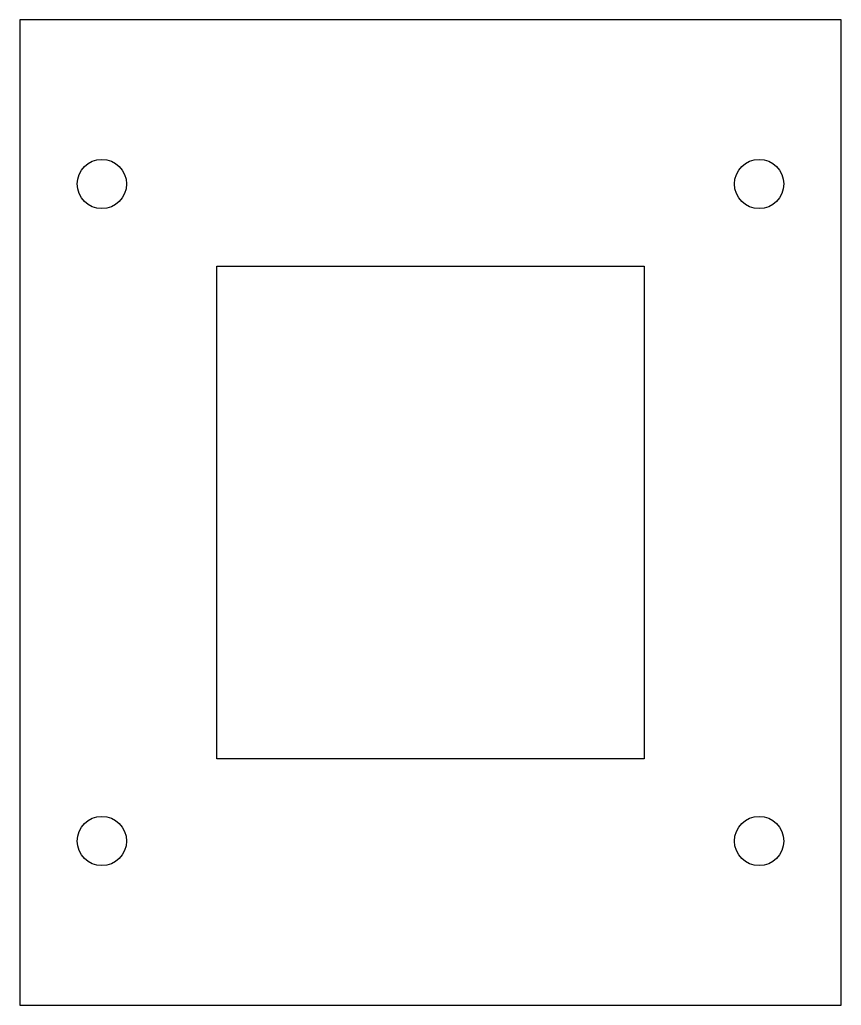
# Model space of a CAD drawing. Extents: x 852 to 1711, y -592 to -234.
# Drawn here: x 852 to 902, y -294 to -234 of the extents above; entities outside this region: 1.
import ezdxf

# ---------------------------------------------------------------- set-up
doc = ezdxf.new("R2010")
doc.units = 0
doc.header["$MEASUREMENT"] = 0

msp = doc.modelspace()

# ---------------------------------------------------------------- linework, layer by layer
for points in [[(852, -294), (902, -294), (902, -234), (852, -234)], [(890, -279), (864, -279), (864, -249), (890, -249)], [(1706, -580), (1711, -580), (1618, -592), (1706, -590)]]:
    msp.add_lwpolyline(points, close=True)
for centre in [(857, -244), (897, -244), (857, -284), (897, -284)]:
    msp.add_circle(centre, 1.5)

doc.saveas('drawing.dxf')
